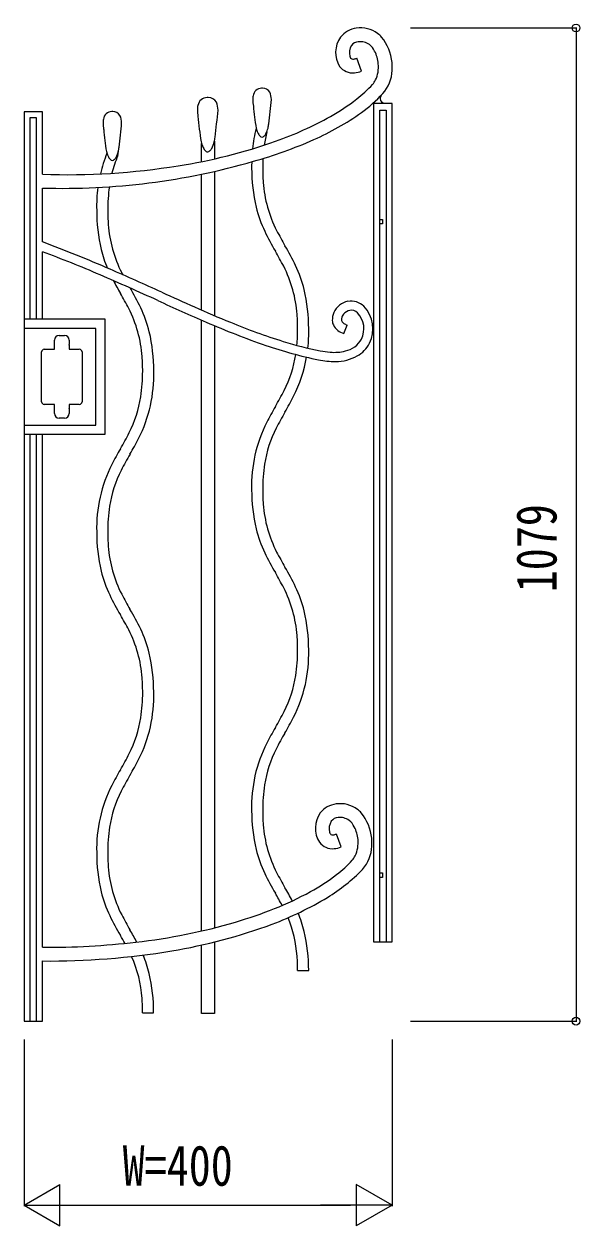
# Model space of a CAD drawing. Units: millimetres, scale not verified. Extents: x -4205 to 4205, y -2970 to 2970.
# Drawn here: x 245 to 849, y 152 to 1458 of the extents above; entities that cross this region are included whole.
import ezdxf
from ezdxf.enums import TextEntityAlignment as Align

# ---------------------------------------------------------------- set-up
doc = ezdxf.new("R2010")
doc.units = ezdxf.units.MM
doc.header["$LTSCALE"] = 10
doc.layers.add('0-3_YKK_A1', color=4, linetype='Continuous')
doc.layers.add('0-4_YKK_D', color=6, linetype='Continuous')
doc.styles.add('ＭＳ ゴシック', font='')
doc.styles.get('ＭＳ ゴシック').set_extended_font_data('MS Gothic')

msp = doc.modelspace()

# ---------------------------------------------------------------- linework, layer by layer
at = {"layer": '0-3_YKK_A1'}
for p, q in [((611.84, 1406.89), (606.58, 1420.94)), ((504.26, 1388.42), (503.25, 1388.42)), ((445.19, 1378.3), (444.08, 1378.3)), ((265.02, 1294.98), (265.02, 1362.94)), ((341.54, 1363.07), (340.54, 1363.07)), ((251.77, 1137.44), (251.77, 1356.64)), ((346.99, 1314.98), (348.05, 1322.55)), ((438.02, 1308.64), (438.02, 1328.24)), ((452.02, 1330.99), (452.02, 1311.62)), ((438.02, 1147.36), (438.02, 1295.04)), ((452.02, 1298.08), (452.02, 1141.32)), ((265.02, 1221.36), (265.02, 1280.01)), ((634.75, 1240.94), (631.9, 1240.94)), ((265.02, 1137.44), (265.02, 1210.7)), ((438.02, 472.88), (438.02, 1136.49)), ((452.02, 1130.36), (452.02, 476.28)), ((592.53, 1121.82), (596.09, 1131.16)), ((283.1, 1119.85), (289.1, 1119.85)), ((294.1, 1114.85), (294.1, 1109.85)), ((264.09, 1047.85), (264.09, 1101.85)), ((308.09, 1101.85), (308.09, 1047.85)), ((294.1, 1040.03), (294.1, 1035.03)), ((289.1, 1030.03), (283.1, 1030.03)), ((251.77, 374.96), (251.77, 1012.44)), ((258.37, 1012.44), (258.37, 374.96)), ((265.02, 455.23), (265.02, 1012.44)), ((589.79, 564.1), (584.53, 578.15)), ((634.75, 530.94), (631.9, 530.94)), ((438.02, 383.31), (438.02, 457.6)), ((452.02, 460.93), (452.02, 383.31)), ((265.02, 374.94), (265.02, 440.25)), ((542.41, 429.99), (554.41, 429.99)), ((373.86, 384.03), (385.86, 384.03)), ((452.02, 383.31), (438.02, 383.31))]:
    msp.add_line(p, q, dxfattribs=at)
for points in [[(625.03, 460.94), (645.03, 460.94), (645.03, 1371.76), (625.03, 1371.76), (625.03, 460.95)], [(265.02, 1362.94), (245.02, 1362.94), (245.02, 374.94), (265.02, 374.94)], [(631.9, 460.96), (631.9, 1364.56), (638.5, 1364.56), (638.5, 460.96)], [(251.77, 1356.64), (258.37, 1356.64), (258.37, 1137.44)], [(631.9, 1245.94), (634.75, 1245.94), (634.75, 1240.94)], [(245.12, 1012.44), (333.12, 1012.44), (333.12, 1137.44), (245.12, 1137.44)], [(245.14, 1022.44), (323.14, 1022.44), (323.14, 1127.44), (245.14, 1127.44)], [(267.09, 1104.85), (278.05, 1104.85), (278.05, 1113.34), (278.1, 1113.34), (278.1, 1114.85)], [(294.05, 1109.38), (294.05, 1104.85), (305.09, 1104.85)], [(278.1, 1035.03), (278.1, 1039.88), (278.05, 1039.88), (278.05, 1044.85), (267.09, 1044.85)], [(305.09, 1044.85), (294.05, 1044.85), (294.05, 1040.58)], [(631.9, 535.94), (634.75, 535.94), (634.75, 530.94)]]:
    msp.add_lwpolyline(points, dxfattribs=at)
for centre, radius, start, end in [((610.24, 1426.61), 27.34, 98.51772, 140.9742), ((610.67, 1422.61), 31.38, 53.39793, 98.21881), ((612.28, 1427.27), 28.58, 144.58628, 212.0555), ((608.94, 1428.94), 9.89, 93.38305, 142.85968), ((610.6, 1422.33), 16.64, 54.05412, 97.77131), ((610.93, 1423.4), 30.59, 41.99065, 52.89154), ((593.92, 1411.36), 51.34, 5.55884, 39.27835), ((613.22, 1426.84), 14.6, 146.44024, 194.95386), ((608.93, 1420.73), 18.92, 25.11019, 52.79754), ((593.65, 1411.83), 36.56, 4.82497, 27.57658), ((602.49, 1423.26), 18.23, 217.6945, 275.19637), ((604.56, 1424.48), 5.62, 194.50711, 216.44147), ((602.61, 1423.55), 3.53, 223.11227, 279.81773), ((601.01, 1435.71), 15.78, 278.0132, 290.65128), ((595.7, 1411.68), 34.54, 335.51642, 5.36941), ((591.88, 1411.19), 53.38, 356.38675, 5.5263), ((601.77, 1432.71), 27.71, 274.91926, 291.32362), ((607.26, 1407.46), 22.29, 318.07003, 333.06012), ((605.3, 1409.16), 39.88, 318.04299, 358.08145), ((503.52, 1378.82), 9.61, 91.61384, 172.99296), ((504.56, 1379.75), 8.68, 30.55463, 91.99571), ((495.06, 1376.07), 18.8, 359.98564, 25.50235), ((527.52, 1480.12), 130.17, 307.42301, 317.72929), ((444.33, 1367.75), 10.56, 91.34232, 168.8902), ((445.48, 1368.58), 9.72, 28.25819, 91.69759), ((434.6, 1364.58), 21.27, 359.97083, 23.8792), ((515.37, 1376.15), 21.72, 169.82123, 180.24187), ((556.07, 1378.27), 62.46, 182.02617, 188.51032), ((-156.14, 1436.63), 672.73, 352.58883, 354.83476), ((470.09, 1551.75), 221.96, 299.09593, 307.9609), ((515.74, 1493.47), 162.87, 306.10632, 317.05294), ((637.2, 1377.15), 5.05, 142.15931, 179.88223), ((637.15, 1377.16), 5, 179.99846, 269.99581), ((340.81, 1353.47), 9.61, 91.6149, 172.99402), ((341.84, 1354.4), 8.68, 30.55447, 91.99555), ((332.34, 1350.71), 18.8, 359.98597, 25.50268), ((455.98, 1364.78), 22.57, 167.19778, 180.54405), ((488.96, 1366.24), 55.58, 181.72915, 188.53389), ((943.38, 1406.79), 511.71, 185.47182, 188.61143), ((-303.42, 1433.53), 762.41, 352.58723, 354.81023), ((864.82, 1402.98), 372.08, 185.23474, 188.94718), ((435.92, 1611.14), 305.02, 294.01882, 305.19409), ((352.65, 1350.8), 21.72, 169.81616, 180.23681), ((393.57, 1352.94), 62.68, 182.04016, 188.50142), ((-318.86, 1411.27), 672.73, 352.58916, 354.83508), ((533.02, 1355.03), 37.1, 195.51512, 203.69348), ((482.73, 1352.15), 28.4, 332.46326, 345.64964), ((481.36, 1352.02), 29.69, 346.54347, 355.82032), ((399.38, 1674.57), 363.67, 289.11441, 299.4207), ((702.11, 1377.62), 372.08, 185.2346, 188.94704), ((421.06, 1337.54), 31.65, 346.53329, 355.69573), ((637.12, 1308.73), 144.4, 165.48933, 174.47765), ((355.07, 1801.75), 512.05, 285.78827, 293.60039), ((510.66, 1345.15), 12.65, 203.40013, 222.69745), ((504.9, 1339.86), 4.83, 222.92111, 256.12465), ((502.74, 1339.56), 4.51, 283.14512, 312.38955), ((499.01, 1343.59), 10, 312.63583, 332.82034), ((680.6, 1301.82), 176.19, 167.18663, 171.87889), ((370.31, 1329.68), 37.1, 195.51512, 203.69348), ((320.01, 1326.79), 28.4, 332.46203, 345.64841), ((318.64, 1326.66), 29.69, 346.54465, 355.8215), ((325.74, 1869.69), 572.17, 278.71464, 289.68412), ((478.35, 1341.55), 42.47, 195.54316, 202.9432), ((453.49, 1330.95), 15.45, 202.68133, 220.15697), ((446.08, 1324.66), 5.72, 219.87162, 255.22645), ((443.54, 1323.94), 4.93, 283.02614, 310.93931), ((439.95, 1327.99), 10.35, 311.24624, 331.22607), ((423.24, 1337.28), 29.46, 331.03696, 346.04986), ((287.78, 2021.15), 741.5, 268.24123, 286.17912), ((475.97, 1260.36), 152.04, 157.82551, 166.70481), ((347.94, 1319.79), 12.65, 203.40069, 222.69801), ((342.18, 1314.5), 4.83, 222.92216, 256.1257), ((462.97, 1264.83), 126.36, 156.6158, 165.61807), ((340.03, 1314.2), 4.51, 283.14219, 312.38662), ((336.29, 1318.23), 10, 312.63908, 332.8236), ((700.56, 1302.14), 208.15, 178.24971, 180.08768), ((680.6, 1301.82), 176.19, 176.6683, 179.99987), ((292.49, 2045.68), 751.2, 267.90461, 279.18777), ((514.78, 1256.02), 178.79, 167.0061, 167.0719), ((683.38, 1301.77), 190.97, 179.98422, 192.89647), ((702.8, 1301.5), 198.39, 179.90736, 184.44459), ((475.97, 1260.36), 152.04, 172.34657, 181.6468), ((514.78, 1256.02), 178.79, 171.85613, 180.00973), ((641.09, 1295.87), 136.44, 184.09615, 207.05198), ((514.94, 1255.94), 190.95, 179.98471, 192.89695), ((534.38, 1255.66), 198.39, 179.90608, 184.44331), ((633.53, 1293.43), 140.54, 194.12027, 205.43272), ((472.66, 1250.04), 136.42, 184.09777, 207.0536), ((751.94, 1350.5), 271.99, 205.57837, 210.75703), ((986.28, 1479.36), 527.35, 207.75031, 209.78998), ((-220.37, -93.68), 1401.76, 66.50179, 69.74047), ((293.82, 1077.7), 273.2, 25.58869, 30.74444), ((-158.28, 62.23), 1224, 66.60683, 69.76723), ((465.13, 1247.6), 140.57, 194.11736, 202.80093), ((60.4, 949.41), 527.48, 27.74256, 29.78224), ((-1792.85, -3660.95), 5300.22, 65.62382, 66.28845), ((405.74, 1132.9), 136.42, 4.09681, 27.05263), ((413.3, 1135.34), 140.54, 14.11959, 25.43204), ((-866.49, -1585.55), 3017.52, 65.38088, 66.68721), ((583.52, 1304.67), 271.99, 207.4345, 210.75713), ((818.01, 1433.53), 527.48, 207.74283, 208.01968), ((-107.88, 903.59), 527.35, 27.74883, 29.78851), ((125.4, 1031.87), 273.2, 25.5889, 30.74465), ((2914.05, 6721.81), 6099.63, 245.6044, 245.97109), ((363.44, 1127), 190.97, 359.98462, 12.89687), ((237.32, 1087.08), 136.42, 4.09726, 27.05309), ((244.88, 1089.51), 140.54, 14.11988, 25.43233), ((2296.94, 5364.85), 4618.94, 245.62347, 246.33393), ((991.19, 2410.7), 1379.14, 246.00232, 247.76699), ((601.76, 1135.25), 22.15, 102.27569, 154.86973), ((600.24, 1136.66), 20.48, 46.33715, 98.95292), ((589.07, 1127.03), 35.18, 333.415, 43.99846), ((344.02, 1127.27), 198.39, 359.9079, 4.44514), ((601.51, 1136.47), 21.42, 157.54836, 181.5474), ((600.18, 1136.64), 10.14, 155.53269, 177.01278), ((594.24, 1136.96), 4.18, 177.06988, 202.90344), ((597.51, 1138.05), 7.12, 137.28361, 156.87673), ((602.35, 1134.23), 13.28, 104.19038, 139.36617), ((600.71, 1138.15), 9.1, 42.43949, 100.22084), ((590.12, 1127.19), 24.32, 332.4455, 44.64865), ((195.05, 1081.18), 190.95, 359.98471, 12.89695), ((816.17, 1994.57), 937.72, 246.54149, 250.8038), ((715.21, 1726.31), 641.22, 247.45453, 252.90806), ((350.69, 1126.91), 191.72, 354.67596, 0.01228), ((402.25, 1122.59), 152.22, 353.7745, 1.64174), ((594.09, 1136.92), 14.03, 184.18926, 203.30452), ((594.72, 1137.24), 14.73, 203.48908, 233.88266), ((600.98, 1145.16), 24.83, 232.98507, 250.0961), ((595.9, 1138.16), 6.2, 207.1387, 238.4775), ((602.85, 1148.92), 19.01, 237.57478, 249.16156), ((283.29, 1114.66), 5.2, 92.10734, 177.88694), ((288.9, 1114.65), 5.2, 2.17971, 87.82029), ((649.54, 1510.07), 415.23, 252.79985, 258.52824), ((589.15, 1128.02), 25.57, 281.62924, 331.80513), ((589.14, 1128.38), 35.75, 300.4355, 331.43684), ((267.21, 1101.74), 3.12, 92.10065, 177.88025), ((282.99, 1110.73), 11.14, 353.01444, 355.44369), ((304.97, 1101.73), 3.12, 2.21944, 87.78056), ((665.46, 1572.11), 489.21, 251.20501, 258.14714), ((410.97, 1119.38), 130.99, 333.08162, 351.08124), ((350.69, 1126.91), 191.72, 351.6508, 351.67807), ((583.49, 1183.42), 81.97, 258.36159, 265.94478), ((582.16, 1150.64), 49.18, 264.79352, 284.29563), ((583, 1142.85), 51.38, 270.786, 298.15709), ((175.6, 1081.45), 198.39, 359.90608, 4.44331), ((402.25, 1122.59), 152.22, 333.09654, 350.01773), ((583.41, 1184.01), 92.53, 258.50662, 270.18484), ((233.82, 1076.76), 152.23, 333.09738, 1.64257), ((182.27, 1081.08), 191.72, 351.65172, 0.0132), ((240.8, 1205.59), 321.75, 329.56107, 333.11312), ((267.21, 1047.97), 3.12, 182.12968, 267.88942), ((304.98, 1047.97), 3.12, 272.12013, 357.87987), ((242.55, 1073.56), 130.99, 333.08162, 351.08124), ((68.67, 1300.02), 530.03, 330.20038, 332.3088), ((283.29, 1035.22), 5.2, 182.12299, 267.88274), ((288.91, 1035.22), 5.2, 272.12013, 357.87987), ((289.87, 1039.94), 4.22, 1.19021, 8.68183), ((978.15, 779.15), 530.04, 150.1987, 152.30713), ((806.11, 873.59), 321.83, 149.56531, 153.11736), ((644.59, 956.59), 152.24, 153.09758, 181.64278), ((635.85, 959.8), 130.99, 153.08069, 171.0803), ((72.3, 1159.76), 321.83, 329.56732, 333.11938), ((-99.61, 1254.19), 529.91, 330.19357, 332.30199), ((809.6, 733.33), 529.92, 150.19228, 152.3007), ((476.18, 910.76), 152.25, 153.0983, 181.6435), ((637.69, 827.77), 321.83, 149.56606, 153.11812), ((696.16, 952.27), 191.75, 171.65175, 180.01322), ((467.45, 913.97), 131.01, 153.08245, 171.08206), ((682, 952.18), 189.59, 179.98661, 192.94455), ((701.98, 951.94), 197.57, 179.91585, 184.45308), ((527.75, 906.44), 191.75, 171.65247, 180.01394), ((640.15, 946.34), 135.49, 184.12219, 207.14608), ((513.57, 906.36), 189.57, 179.98723, 192.94517), ((533.56, 906.11), 197.57, 179.91512, 184.45235), ((632.49, 943.87), 139.51, 194.17085, 205.52902), ((471.72, 900.51), 135.48, 184.12367, 207.14756), ((751.06, 1001.23), 271.22, 205.67027, 210.84893), ((984.31, 1130.04), 525.6, 207.84797, 209.88765), ((464.1, 898.04), 139.53, 194.16762, 205.52579), ((62.37, 600.24), 525.73, 27.84099, 29.88066), ((295.71, 729.05), 271.27, 25.66525, 30.84391), ((582.64, 955.4), 271.22, 205.66986, 210.84852), ((816.04, 1084.21), 525.73, 207.84058, 209.88026), ((406.66, 783.94), 135.5, 4.12132, 27.14521), ((414.33, 786.42), 139.51, 14.17182, 25.53), ((-106.05, 554.42), 525.73, 27.84058, 29.88026), ((127.35, 683.22), 271.22, 25.67089, 30.84955), ((364.82, 778.1), 189.59, 359.98714, 12.94508), ((238.26, 738.12), 135.49, 4.12326, 27.14715), ((245.89, 740.59), 139.53, 14.16762, 25.52579), ((344.9, 778.34), 197.51, 359.91765, 4.45488), ((196.4, 732.27), 189.59, 359.98714, 12.94508), ((402.94, 773.71), 151.53, 333.03209, 1.64498), ((351.72, 778.01), 190.69, 351.62867, 0.01303), ((176.43, 732.52), 197.57, 359.91512, 4.45235), ((411.62, 770.51), 130.35, 333.01511, 351.06027), ((234.52, 727.88), 151.54, 333.03248, 1.64536), ((183.31, 732.18), 190.69, 351.62908, 0.01344), ((241.48, 856.89), 321.16, 329.50384, 333.0559), ((243.2, 724.68), 130.35, 333.01512, 351.06029), ((971.89, 433.23), 523.24, 150.11915, 152.25049), ((69.85, 951.36), 529.01, 330.13506, 332.24348), ((805.3, 524.96), 321.12, 149.50177, 153.05383), ((643.87, 608.14), 151.52, 153.0318, 181.64468), ((635.19, 611.33), 130.34, 153.01421, 171.05938), ((73.09, 811.06), 321.13, 329.50095, 333.053), ((-98.52, 905.53), 528.98, 330.13306, 332.24148), ((803.47, 387.41), 523.24, 150.12005, 152.25139), ((636.88, 479.13), 321.11, 149.50083, 153.05288), ((475.46, 562.31), 151.52, 153.03184, 181.64473), ((695.07, 603.83), 190.66, 171.62838, 180.01274), ((466.78, 565.5), 130.34, 153.01428, 171.05944), ((680.95, 603.71), 188.54, 179.97775, 192.98138), ((700.52, 603.48), 196.11, 179.90946, 184.4696), ((590.23, 584.48), 28.57, 144.58419, 212.0534), ((588.19, 583.83), 27.34, 98.51687, 140.99549), ((588.63, 579.84), 31.35, 53.38104, 98.22397), ((588.87, 580.61), 30.59, 41.98309, 52.88398), ((571.87, 568.57), 51.34, 5.559, 39.2785), ((639.6, 597.92), 134.94, 184.13226, 207.20153), ((591.18, 584.05), 14.6, 146.43866, 194.95227), ((586.9, 586.15), 9.89, 93.39662, 142.85138), ((588.56, 579.55), 16.62, 54.04566, 97.76285), ((586.88, 577.94), 18.92, 25.11805, 52.80539), ((526.66, 558), 190.66, 171.62855, 180.01291), ((582.5, 581.69), 5.61, 194.53596, 216.47032), ((580.59, 580.88), 3.63, 224.13793, 279.07339), ((579.1, 592.49), 15.34, 277.75227, 290.73305), ((571.6, 569.04), 36.57, 4.82466, 27.57627), ((580.44, 580.47), 18.23, 217.70022, 275.20209), ((579.72, 589.92), 27.71, 274.91738, 291.32173), ((573.67, 568.88), 34.51, 335.50568, 5.38121), ((583.24, 566.37), 39.89, 318.04417, 358.08263), ((569.85, 568.4), 53.37, 356.38697, 5.52653), ((512.53, 557.89), 188.54, 179.97782, 192.98145), ((532.09, 557.65), 196.1, 179.90898, 184.46912), ((631.98, 595.45), 138.99, 194.19637, 205.57741), ((508.46, 634.48), 126.03, 307.28591, 317.77516), ((585.22, 564.67), 22.28, 318.0561, 333.04618), ((471.18, 552.09), 134.94, 184.13221, 207.20148), ((750.58, 652.97), 270.8, 205.72139, 210.90004), ((978.21, 778.93), 518.89, 207.88614, 209.94873), ((473.08, 675.73), 195.08, 301.43988, 315.79087), ((455.99, 700.3), 210.2, 298.49558, 307.79531), ((463.56, 549.62), 138.99, 194.19633, 205.57737), ((379.35, 837.08), 381.65, 290.77735, 300.80916), ((395, 807.81), 333.79, 291.46985, 298.89278), ((68.55, 254.85), 518.94, 28.26989, 29.94697), ((296.22, 380.81), 270.83, 27.42393, 30.89768), ((340.96, 939.01), 475.67, 286.35901, 291.74382), ((582.16, 607.14), 270.8, 205.72118, 210.89984), ((809.81, 733.1), 518.9, 207.88566, 209.94825), ((407.22, 435.86), 134.95, 4.13193, 22.39721), ((414.57, 438.24), 139.28, 14.20742, 22.82688), ((129.85, 336.16), 268.47, 27.6791, 30.90784), ((298.41, 1078.51), 621.51, 276.3081, 286.50003), ((302.09, 1059.11), 616.69, 279.65925, 290.17137), ((365.86, 430.06), 188.55, 359.97811, 12.98174), ((272.3, 1257.66), 802.46, 269.48011, 276.75555), ((-99.93, 209.07), 518.98, 28.84323, 29.9383), ((270.83, 1275.1), 834.88, 269.60177, 279.28728), ((239.44, 390.45), 134.19, 3.94054, 24.08775), ((247.04, 392.91), 138.26, 14.08544, 22.8855), ((346.29, 430.3), 196.12, 359.90877, 4.46891), ((197.25, 384.64), 188.62, 359.81564, 12.84212), ((177.18, 384.95), 196.68, 359.73215, 4.29229)]:
    msp.add_arc(centre, radius, start, end, dxfattribs=at)
at = {"layer": '0-4_YKK_D'}
for p, q in [((665.02, 1453.89), (846.02, 1453.89)), ((845.02, 1453.89), (845.02, 374.89)), ((665.02, 374.89), (846.02, 374.89)), ((245.02, 354.89), (245.02, 173.89)), ((645.02, 354.89), (645.02, 173.89)), ((245.02, 174.89), (283.99, 197.39)), ((283.99, 152.39), (283.99, 197.39)), ((645.02, 174.89), (606.05, 197.39)), ((606.05, 197.39), (606.05, 152.39)), ((245.02, 174.89), (283.99, 152.39)), ((245.02, 174.89), (322.96, 174.89)), ((290.02, 174.89), (600.02, 174.89)), ((645.02, 174.89), (567.08, 174.89)), ((645.02, 174.89), (606.05, 152.39))]:
    msp.add_line(p, q, dxfattribs=at)
for centre in [(845.02, 1453.89), (845.02, 374.89)]:
    msp.add_circle(centre, 4.25, dxfattribs=at)

# ---------------------------------------------------------------- texts
at = {"layer": '0-4_YKK_D', "style": 'ＭＳ ゴシック', "width": 0.8}
msp.add_text('1079', height=43.99, rotation=90, dxfattribs=at).set_placement((837.02, 840.79), align=Align.BOTTOM_LEFT)
msp.add_text('W=400', height=43.99, dxfattribs=at).set_placement((352.22, 182.89), align=Align.BOTTOM_LEFT)

doc.saveas('drawing.dxf')
